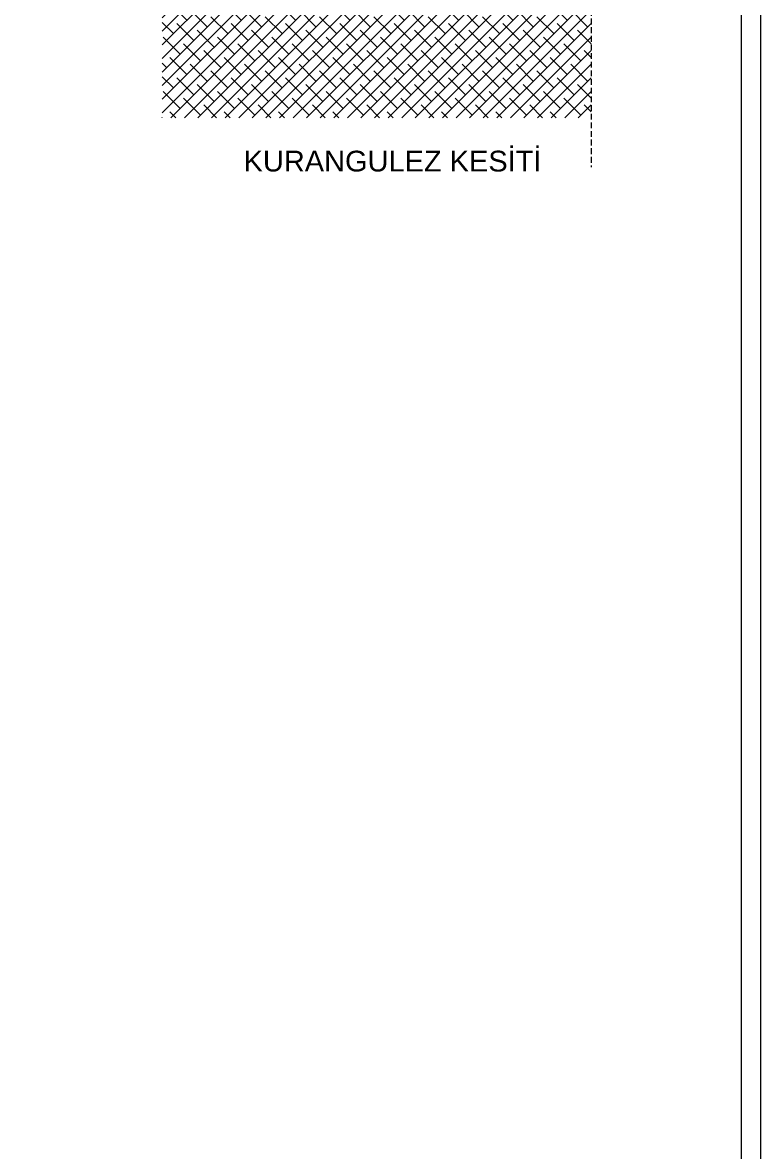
# Model space of a CAD drawing. Header units: millimetres. Extents: x -7453 to 3447, y 1740 to 11040.
# Drawn here: x 1526 to 3447, y 6392 to 9330 of the extents above; entities that cross this region are included whole.
import ezdxf
from ezdxf.enums import TextEntityAlignment as Align

# ---------------------------------------------------------------- set-up
doc = ezdxf.new("R2010")
doc.units = ezdxf.units.MM
doc.linetypes.add('DASHED', pattern=[0.75, 0.5, -0.25])
for name, color, linetype, lineweight in [('antet-İM', 145, 'Continuous', 20), ('iz-İM', 252, 'DASHED', 5), ('tarama-toprak-İM', 245, 'Continuous', 0)]:
    doc.layers.add(name, color=color, linetype=linetype, lineweight=lineweight)
doc.styles.add('ARIAL', font='arial.ttf')

msp = doc.modelspace()

# ---------------------------------------------------------------- hatches: boundary and pattern name
at = {"layer": 'tarama-toprak-İM'}
h = msp.add_hatch(dxfattribs=at)
h.set_pattern_fill('ANSI38', color=256, scale=200, style=0)
h.set_pattern_definition([(45, (-103263.409, 92209.467), (-17.6776695, 17.6776695), []), (135, (-103263.409, 92209.467), (-53.0330086, 17.6776695), [62.5, -37.5])])
h.paths.add_polyline_path([(2211.184, 9695.432), (2211.184, 10345.432), (1889.463, 10345.432), (1889.463, 9082.508), (3005.83, 9082.508), (3005.831, 9405.425), (2336.184, 9405.425), (2336.184, 9695.432)])

# ---------------------------------------------------------------- linework, layer by layer
at = {"layer": 'antet-İM'}
for points in [[(-7453.235, 11039.568), (3446.765, 11039.568), (3446.765, 1739.568), (-7453.235, 1739.568)], [(-7403.235, 1789.568), (-7403.235, 10989.568), (3396.765, 10989.568), (3396.765, 1789.568)]]:
    msp.add_lwpolyline(points, close=True, dxfattribs=at)
at = {"layer": 'iz-İM', "ltscale": 30}
msp.add_line((3005.83, 10577.788), (3005.83, 8954.067), dxfattribs=at)

# ---------------------------------------------------------------- texts
at = {"layer": 'antet-İM', "style": 'ARIAL'}
msp.add_text('KURANGULEZ KESİTİ', height=54, dxfattribs=at).set_placement((2489.201, 8969.447), align=Align.MIDDLE_CENTER)

doc.saveas('drawing.dxf')
